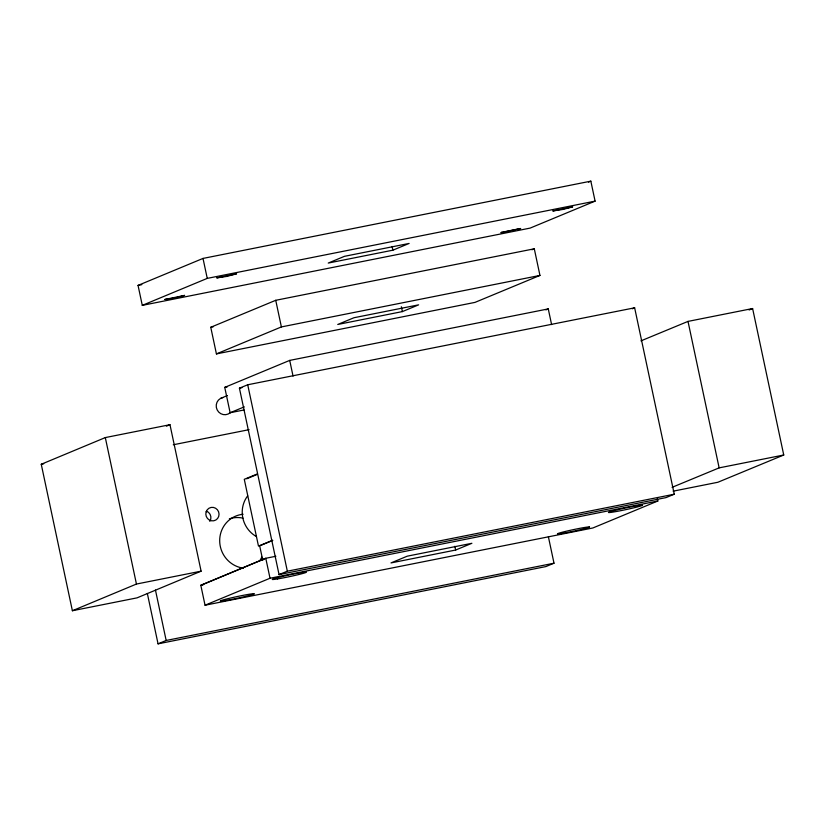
<?xml version="1.0" encoding="UTF-8"?>
<svg xmlns="http://www.w3.org/2000/svg" width="825" height="825" viewBox="0 0 825 825"><rect width="100%" height="100%" fill="white"/><g stroke="black" fill="none" stroke-linecap="round" stroke-linejoin="round"><path stroke-width="1.24" d="M41.25 464.269L105.311 437.58L169.971 424.7L201.104 571.168L137.053 597.857L72.383 610.737L41.25 464.269L43.735 463.774M166.413 426.174L169.971 424.7M72.383 610.737L136.445 584.048L201.104 571.168M201.713 584.966L265.774 558.278L275.88 556.267M138.043 285.398L203.012 258.421L590.844 181.16L595.093 201.135L530.124 228.102L142.282 305.363L138.043 285.398L141.828 284.635M142.282 305.363L207.25 278.386L595.093 201.135M392.886 250.181L409.128 243.437L344.489 256.317L328.247 263.062L392.886 250.181L392.092 246.438M210.757 327.278L275.736 300.3L534.291 248.799L539.952 275.426L474.983 302.393L216.418 353.904L210.757 327.278L213.283 326.772M588.483 182.139L590.844 181.16M216.418 353.904L281.387 326.927L539.952 275.426M531.929 249.779L534.291 248.799M402.383 311.592L418.626 304.848L353.987 317.728L337.745 324.472L402.383 311.592L401.352 306.756M244.004 409.973L230.134 412.737L224.74 387.379L289.709 360.401L548.264 308.901L551.605 324.596M220.77 398.31L227.432 395.546M230.134 412.737L244.303 406.859M545.903 309.88L548.264 308.901M246.716 478.778L257.348 474.365M272.673 540.437L259.679 545.841L262.773 560.361M200.805 585.255L265.774 558.278L270.022 578.243L205.043 605.22L200.805 585.255L203.332 584.75M147.345 593.464L158.049 643.84L166.165 640.468L554.008 563.207L548.388 536.766M455.647 550.038L471.89 543.293L407.251 556.174L391.009 562.918L455.647 550.038L454.853 546.294M657.329 498.496L657.855 500.992L592.886 527.969L205.043 605.22M554.008 563.207L545.882 566.579L158.049 643.84M640.942 340.869L688.009 321.399L752.617 308.529L783.75 455.008L717.863 482.264L673.138 491.174M749.09 309.994L752.617 308.529M672.076 487.338L719.142 467.868L783.75 455.008M239.425 388.183L247.717 384.77L634.642 307.808L674.262 494.216L665.981 497.619L279.056 574.592L239.425 388.183L241.952 387.678M632.27 308.777L634.642 307.808M257.276 473.952L244.282 479.304L258.483 546.109L272.662 540.272M279.056 574.592L287.337 571.189L674.262 494.216M224.74 387.379L227.267 386.873M173.291 444.768L249.098 429.67M270.022 578.243L657.855 500.992M688.009 321.399L719.142 467.868M289.709 360.401L293.05 376.107M275.736 300.3L281.387 326.927M247.717 384.77L287.337 571.189M203.012 258.421L207.25 278.386M155.461 590.092L166.165 640.468M105.311 437.58L136.445 584.048M206.425 511.108A6.817 6.579 67.5 0 1 209.818 521.369M243.427 568.167A27.256 26.328 67.5 0 1 219.687 540.767A27.256 26.328 67.5 0 1 243.117 514.264M229.371 518.812A27.256 26.328 67.5 0 1 243.035 518.152M261.834 557.081A27.256 26.328 67.5 0 1 259.462 561.083M256.472 536.611A27.256 26.328 67.5 0 1 247.675 495.846M230.33 412.613A8.693 8.394 67.5 0 1 217.15 409.87A8.693 8.394 67.5 0 1 222.843 397.598M552.977 210.942L563.197 209.395L572.725 206.838L552.977 210.942M164.938 299.444L174.797 297.99L184.635 295.391L164.938 299.444M216.913 277.87L226.772 276.416L236.61 273.807L216.913 277.87M501.445 232.351L500.878 232.733L520.699 228.504L501.445 232.351M589.432 527.134L588.431 527.557A16.356 0.794 -12 0 1 571.777 531.599L567.724 532.414A16.356 0.794 -12 0 1 558.174 533.445A16.356 0.794 -12 0 1 576.654 528.949A16.356 0.794 -12 0 1 589.432 527.134M642.108 505.508L640.602 506.034A17.377 0.846 -12 0 1 619.039 511.015A17.377 0.846 -12 0 1 609.283 512.016A17.377 0.846 -12 0 1 629.145 507.22L633.311 506.416A17.377 0.846 -12 0 1 642.108 505.508M225.576 600.507A17.377 0.846 -12 0 0 253.883 594.093A17.377 0.846 -12 0 0 232.743 597.527A17.377 0.846 -12 0 0 225.576 600.507M277.551 578.923A17.377 0.846 -12 0 0 305.858 572.509A17.377 0.846 -12 0 0 284.718 575.943A17.377 0.846 -12 0 0 277.551 578.923M206.167 511.789A6.817 6.579 67.5 0 0 213.737 520.792A6.817 6.579 67.5 0 0 217.398 509.757A6.817 6.579 67.5 0 0 206.167 511.789"/></g></svg>
